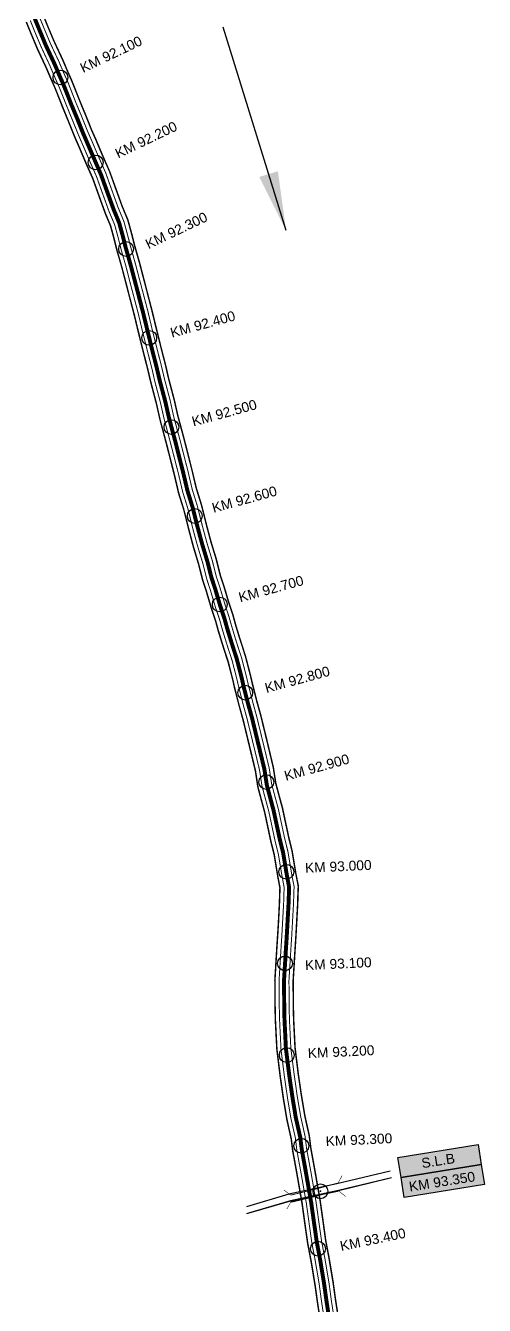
# Model space of a CAD drawing. Header units: inches. Extents: x 85036 to 260440, y 1649183 to 1742360.
# Drawn here: x 94257 to 94722, y 1650543 to 1651840 of the extents above; entities that cross this region are included whole.
import ezdxf

# ---------------------------------------------------------------- set-up
doc = ezdxf.new("R2010")
doc.units = ezdxf.units.IN
doc.header["$MEASUREMENT"] = 0
doc.header["$PDMODE"] = 32
doc.header["$PDSIZE"] = 15
for name, color, linetype in [('bed with', 5, 'Continuous'), ('chainage', 7, 'Continuous'), ('laying', 4, 'Continuous'), ('lining', 4, 'Continuous'), ('ROAD', 6, 'Continuous'), ('SLB', 11, 'Continuous'), ('Stu coo', 3, 'Continuous'), ('V', 6, 'Continuous'), ('ZSTU', 7, 'Continuous')]:
    doc.layers.add(name, color=color, linetype=linetype)
doc.styles.get("Standard").update_dxf_attribs({"font": 'arial.ttf'})
doc.dimstyles.get("Standard").update_dxf_attribs({"dimtxt": 0.18, "dimasz": 0.18, "dimexe": 0.18, "dimexo": 0.0625, "dimgap": 0.09, "dimtad": 0, "dimtih": 1, "dimtoh": 1, "dimdec": 4, "dimzin": 0, "dimdsep": 46, "dimtxsty": 'Standard', "dimcen": 0.09, "dimadec": 0, "dimazin": 0, "dimtfac": 1, "dimtdec": 4, "dimtofl": 0, "dimtmove": 0, "dimatfit": 3, "dimfxl": 1, "dimtolj": 1, "dimtzin": 0, "dimarcsym": 0})

# ---------------------------------------------------------------- blocks, each defined once
blk = doc.blocks.new('FGDFGDFG6YURT')
at = {"layer": 'ROAD', "color": 1, "linetype": 'Continuous', "lineweight": 25}
for points in [[(386103.53, 1482907.42, 0), (386134.49, 1482913.05, 0), (386162.33, 1482917.43, 0), (386187.04, 1482923.15, 0)], [(386104.35, 1482907.67, 0), (386135.27, 1482913.29, 0), (386163.2, 1482917.69, 0), (386188.04, 1482923.43, 0)], [(386104.24, 1482903.53, 0), (386135.16, 1482909.15, 0), (386163.09, 1482913.55, 0), (386187.93, 1482919.3, 0)]]:
    blk.add_polyline3d(points, dxfattribs=at)
at = {"layer": 'SLB'}
for points, const_width in [([(386161.82, 1482917.9), (386162.17, 1482917.94), (386164.81, 1482922)], 0.3), ([(386134.59, 1482913.4), (386134.24, 1482913.41), (386130.63, 1482916.64)], 0.3), ([(386134.59, 1482913.4), (386148.24, 1482915.45), (386161.82, 1482917.9)], 0.5), ([(386161.88, 1482914.05), (386148.3, 1482911.6), (386134.8, 1482908.74)], 0.5), ([(386161.99, 1482918.19), (386148.41, 1482915.73), (386134.91, 1482912.87)], 0.5), ([(386161.88, 1482914.05), (386162.23, 1482914.04), (386165.93, 1482910.93)], 0.3), ([(386134.8, 1482908.74), (386134.45, 1482908.69), (386131.94, 1482904.55)], 0.3)]:
    blk.add_lwpolyline(points, dxfattribs=dict(at, const_width=const_width))

msp = doc.modelspace()

# ---------------------------------------------------------------- hatches: boundary and pattern name
at = {"layer": 'ZSTU'}
h = msp.add_hatch(color=135, dxfattribs=at)
h.set_gradient(color1=(141, 177, 78), color2=(107, 135, 59), one_color=1, tint=0.38, name='CYLINDER')
h.paths.add_polyline_path([(94718.6, 1650685.5), (94715.4, 1650705.7), (94634.2, 1650692.6), (94637.4, 1650672.4)])
h.paths.add_polyline_path([(94656.8, 1650678.6), (94695.7, 1650684.8), (94693.2, 1650700.1), (94654.4, 1650694)], flags=24)
h = msp.add_hatch(color=252, dxfattribs=at)
h.set_gradient(color1=(167, 88, 159), color2=(127, 67, 121), one_color=1, tint=0.38, name='CYLINDER')
h.paths.add_polyline_path([(94721.8, 1650665.3), (94718.6, 1650685.5), (94637.4, 1650672.4), (94640.6, 1650652.2)])
h.paths.add_polyline_path([(94644.2, 1650655), (94716, 1650666.4), (94713.6, 1650681.6), (94641.8, 1650670.2)], flags=24)

# ---------------------------------------------------------------- linework, layer by layer
at = {"color": 0}
for p in [(94292.2, 1651787.2), (94327.9, 1651701.1), (94358.8, 1651613.4), (94382.2, 1651523.3), (94404.7, 1651432.9), (94428.4, 1651342.8), (94453.7, 1651253.1), (94479.5, 1651163.7), (94500.9, 1651073.1), (94521.1, 1650982.2), (94519.8, 1650889.4), (94521.6, 1650796.4), (94536.3, 1650704.5)]:
    msp.add_point(p, dxfattribs=at)
at = {"color": 2}
msp.add_point((94555.7, 1650658.4), dxfattribs=at)
msp.add_point((94553.2, 1650600.2))
at = {"layer": 'bed with', "color": 1, "const_width": 1}
for points in [[(94257.4, 1651843.3), (94261.8, 1651832.6), (94268.6, 1651816.2), (94277.2, 1651797.8), (94282.4, 1651785.7), (94286.7, 1651776.1), (94294.6, 1651756), (94300, 1651743), (94306.6, 1651726.5), (94310.9, 1651716.7), (94317.5, 1651701.1), (94324.6, 1651685.1), (94329.5, 1651671.5), (94337.3, 1651649.8), (94342.8, 1651636.7), (94346.3, 1651623.8), (94349, 1651612.9), (94354.4, 1651594.2), (94358.5, 1651578.3), (94361.5, 1651566.9), (94366.7, 1651546.9), (94370.4, 1651531.4), (94375.6, 1651510.4), (94380.7, 1651490.4), (94383.4, 1651478.8), (94389.3, 1651456.4), (94393, 1651440.1), (94399.5, 1651415.6), (94407.3, 1651384.9), (94411.8, 1651365.7), (94417, 1651349.3), (94422.3, 1651328.1), (94426.7, 1651311.5), (94432.1, 1651293.6), (94436.1, 1651277.6), (94440, 1651265.9), (94444.9, 1651249.2), (94449.2, 1651236.5), (94452.1, 1651225.8), (94455.9, 1651213.6), (94458.7, 1651204.7), (94461.8, 1651195.3), (94466.6, 1651177), (94468.5, 1651168.3), (94473.1, 1651150.6), (94477.2, 1651135.6), (94483.7, 1651108.7), (94489.6, 1651084.3), (94492.1, 1651067.9), (94499, 1651042.2), (94505.2, 1651013), (94508.6, 1650999.5), (94511.8, 1650980.3)], [(94275, 1651850.6), (94279.3, 1651839.8), (94286, 1651823.9), (94294.6, 1651805.6), (94299.8, 1651793.3), (94304.2, 1651783.4), (94312.2, 1651763.1), (94317.6, 1651750.2), (94324.1, 1651733.8), (94328.4, 1651724.3), (94335, 1651708.6), (94342.2, 1651692.1), (94347.4, 1651677.9), (94355, 1651656.7), (94360.8, 1651642.9), (94364.7, 1651628.6), (94367.4, 1651617.8), (94372.7, 1651599.2), (94376.9, 1651583.1), (94379.8, 1651571.7), (94385.1, 1651551.5), (94388.9, 1651535.9), (94394, 1651515), (94399.2, 1651494.9), (94401.8, 1651483.3), (94407.7, 1651460.9), (94411.4, 1651444.6), (94417.9, 1651420.4), (94425.7, 1651389.5), (94430.2, 1651370.8), (94435.3, 1651354.4), (94440.7, 1651332.8), (94445, 1651316.7), (94450.5, 1651298.7), (94454.4, 1651282.9), (94458.2, 1651271.5), (94463.1, 1651254.9), (94467.4, 1651242), (94470.4, 1651231.1), (94474, 1651219.3), (94476.8, 1651210.5), (94480, 1651200.6), (94485, 1651181.4), (94487, 1651172.8), (94491.4, 1651155.4), (94495.6, 1651140.3), (94502.2, 1651113.2), (94508.2, 1651088), (94510.7, 1651071.8), (94517.5, 1651046.7), (94523.8, 1651017.2), (94527.2, 1651003.4), (94530.5, 1650983.5)], [(94530.5, 1650983.5), (94531, 1650980.3), (94533.5, 1650967.6), (94533.2, 1650959.1), (94533.1, 1650958.3), (94532.9, 1650949.7), (94531.7, 1650928), (94531, 1650915.3), (94530.3, 1650904.6), (94528.3, 1650872), (94528.5, 1650844.8), (94528.8, 1650832.3), (94530.2, 1650804), (94533.4, 1650777.9), (94536.6, 1650756), (94540.1, 1650735), (94544.6, 1650715), (94546.2, 1650702.1), (94550.5, 1650678.5), (94555.7, 1650648.6), (94559.2, 1650623.7), (94561.2, 1650608.9), (94564.8, 1650590.1), (94568.8, 1650566.1), (94571.2, 1650548.7), (94574.3, 1650528.7)], [(94511.8, 1650980.3), (94512.3, 1650976.9), (94514.4, 1650966.1), (94514.2, 1650960.2), (94514.2, 1650959.4), (94513.9, 1650950.5), (94512.8, 1650929), (94512, 1650916.5), (94511.3, 1650905.8), (94509.3, 1650872.5), (94509.5, 1650844.5), (94509.8, 1650831.6), (94511.3, 1650802.4), (94514.6, 1650775.4), (94517.8, 1650753.1), (94521.4, 1650731.3), (94525.8, 1650711.7), (94527.4, 1650699.2), (94531.8, 1650675.1), (94536.9, 1650645.7), (94540.3, 1650621), (94542.5, 1650605.8), (94546.1, 1650586.8), (94550, 1650563.3), (94552.4, 1650546), (94555.5, 1650525.8)]]:
    msp.add_lwpolyline(points, dxfattribs=at)
at = {"layer": 'bed with', "const_width": 1}
for points in [[(94261.6, 1651845.1), (94265.9, 1651834.3), (94272.8, 1651818), (94281.3, 1651799.7), (94286.5, 1651787.5), (94290.8, 1651777.8), (94298.8, 1651757.7), (94304.1, 1651744.7), (94310.8, 1651728.2), (94315, 1651718.5), (94321.7, 1651702.9), (94328.8, 1651686.8), (94333.7, 1651673), (94341.5, 1651651.4), (94347.1, 1651638.1), (94350.7, 1651625), (94353.4, 1651614), (94358.7, 1651595.4), (94362.8, 1651579.4), (94365.8, 1651568), (94371.1, 1651548), (94374.8, 1651532.4), (94380, 1651511.5), (94385.1, 1651491.4), (94387.7, 1651479.9), (94393.6, 1651457.5), (94397.3, 1651441.1), (94403.8, 1651416.7), (94411.7, 1651386), (94416.2, 1651366.9), (94421.3, 1651350.5), (94426.6, 1651329.2), (94431.1, 1651312.7), (94436.5, 1651294.8), (94440.5, 1651278.9), (94444.3, 1651267.2), (94449.2, 1651250.6), (94453.5, 1651237.8), (94456.5, 1651227.1), (94460.2, 1651214.9), (94463, 1651206.1), (94466.1, 1651196.6), (94470.9, 1651178), (94472.9, 1651169.4), (94477.4, 1651151.7), (94481.5, 1651136.7), (94488.1, 1651109.8), (94494, 1651085.2), (94496.5, 1651068.9), (94503.4, 1651043.3), (94509.6, 1651014), (94513, 1651000.4), (94516.2, 1650981)], [(94270.8, 1651848.9), (94275.2, 1651838.1), (94281.9, 1651822), (94290.5, 1651803.8), (94295.7, 1651791.5), (94300.1, 1651781.7), (94308, 1651761.4), (94313.4, 1651748.5), (94320, 1651732.1), (94324.2, 1651722.5), (94330.9, 1651706.8), (94338.1, 1651690.5), (94343.1, 1651676.4), (94350.8, 1651655.1), (94356.5, 1651641.4), (94360.3, 1651627.5), (94363.1, 1651616.6), (94368.3, 1651598), (94372.5, 1651581.9), (94375.5, 1651570.6), (94380.8, 1651550.4), (94384.5, 1651534.8), (94389.7, 1651513.9), (94394.8, 1651493.8), (94397.5, 1651482.3), (94403.4, 1651459.9), (94407, 1651443.5), (94413.5, 1651419.3), (94421.4, 1651388.4), (94425.8, 1651369.6), (94430.9, 1651353.2), (94436.3, 1651331.7), (94440.7, 1651315.5), (94446.1, 1651297.5), (94450.1, 1651281.7), (94453.9, 1651270.2), (94458.8, 1651253.6), (94463, 1651240.7), (94466.1, 1651229.9), (94469.7, 1651217.9), (94472.5, 1651209.1), (94475.7, 1651199.4), (94480.6, 1651180.4), (94482.6, 1651171.7), (94487.1, 1651154.3), (94491.2, 1651139.2), (94497.8, 1651112.1), (94503.8, 1651087.1), (94506.3, 1651070.9), (94513.1, 1651045.6), (94519.4, 1651016.2), (94522.8, 1651002.5), (94526, 1650983.1)], [(94526, 1650983.1), (94526.6, 1650979.5), (94529, 1650967.3), (94528.7, 1650959.4), (94528.7, 1650958.6), (94528.4, 1650949.9), (94527.2, 1650928.2), (94526.5, 1650915.6), (94525.8, 1650904.9), (94523.8, 1650872.1), (94524, 1650844.7), (94524.3, 1650832.1), (94525.7, 1650803.6), (94529, 1650777.3), (94532.1, 1650755.3), (94535.7, 1650734.1), (94540.1, 1650714.2), (94541.7, 1650701.4), (94546.1, 1650677.7), (94551.2, 1650647.9), (94554.7, 1650623), (94556.8, 1650608.2), (94560.4, 1650589.3), (94564.4, 1650565.4), (94566.7, 1650548.1), (94569.8, 1650528)], [(94516.2, 1650981), (94516.8, 1650977.7), (94518.9, 1650966.5), (94518.7, 1650960), (94518.7, 1650959.2), (94518.4, 1650950.3), (94517.2, 1650928.8), (94516.5, 1650916.2), (94515.8, 1650905.6), (94513.8, 1650872.4), (94514, 1650844.6), (94514.3, 1650831.7), (94515.7, 1650802.7), (94519, 1650776), (94522.2, 1650753.8), (94525.8, 1650732.2), (94530.3, 1650712.5), (94531.8, 1650699.9), (94536.2, 1650675.9), (94541.4, 1650646.4), (94544.8, 1650621.7), (94546.9, 1650606.6), (94550.5, 1650587.6), (94554.5, 1650563.9), (94556.8, 1650546.6), (94559.9, 1650526.5)]]:
    msp.add_lwpolyline(points, dxfattribs=at)
at = {"layer": 'lining', "const_width": 1}
for points in [[(94257.9, 1651843.5), (94262.2, 1651832.8), (94269.1, 1651816.4), (94277.7, 1651798), (94282.9, 1651785.9), (94287.1, 1651776.3), (94295.1, 1651756.2), (94300.4, 1651743.2), (94307.1, 1651726.7), (94311.4, 1651716.9), (94318, 1651701.3), (94325.1, 1651685.3), (94330, 1651671.6), (94337.8, 1651650), (94343.3, 1651636.8), (94346.8, 1651623.9), (94349.5, 1651613), (94354.8, 1651594.3), (94359, 1651578.4), (94361.9, 1651567), (94367.2, 1651547), (94370.9, 1651531.5), (94376.1, 1651510.5), (94381.2, 1651490.5), (94383.9, 1651478.9), (94389.8, 1651456.5), (94393.4, 1651440.2), (94400, 1651415.7), (94407.8, 1651385.1), (94412.3, 1651365.9), (94417.4, 1651349.4), (94422.8, 1651328.2), (94427.2, 1651311.6), (94432.6, 1651293.7), (94436.6, 1651277.8), (94440.5, 1651266), (94445.4, 1651249.4), (94449.7, 1651236.6), (94452.6, 1651226), (94456.4, 1651213.7), (94459.2, 1651204.8), (94462.3, 1651195.5), (94467, 1651177.1), (94469, 1651168.4), (94473.5, 1651150.7), (94477.7, 1651135.7), (94484.2, 1651108.9), (94490.1, 1651084.4), (94492.6, 1651068), (94499.5, 1651042.3), (94505.7, 1651013.1), (94509.1, 1650999.6), (94512.2, 1650980.5)], [(94274.5, 1651850.4), (94278.9, 1651839.6), (94285.6, 1651823.7), (94294.1, 1651805.4), (94299.4, 1651793.1), (94303.7, 1651783.2), (94311.8, 1651762.9), (94317.1, 1651750), (94323.7, 1651733.6), (94327.9, 1651724.1), (94334.5, 1651708.4), (94341.8, 1651692), (94346.9, 1651677.7), (94354.6, 1651656.5), (94360.3, 1651642.7), (94364.2, 1651628.5), (94366.9, 1651617.6), (94372.2, 1651599.1), (94376.4, 1651582.9), (94379.4, 1651571.6), (94384.6, 1651551.4), (94388.4, 1651535.7), (94393.6, 1651514.9), (94398.7, 1651494.7), (94401.3, 1651483.2), (94407.2, 1651460.8), (94410.9, 1651444.5), (94417.4, 1651420.3), (94425.3, 1651389.4), (94429.7, 1651370.6), (94434.8, 1651354.3), (94440.2, 1651332.7), (94444.5, 1651316.6), (94450, 1651298.5), (94453.9, 1651282.8), (94457.7, 1651271.4), (94462.6, 1651254.8), (94466.9, 1651241.9), (94469.9, 1651231), (94473.5, 1651219.1), (94476.4, 1651210.4), (94479.5, 1651200.5), (94484.5, 1651181.3), (94486.5, 1651172.6), (94490.9, 1651155.3), (94495.1, 1651140.2), (94501.7, 1651113.1), (94507.7, 1651087.9), (94510.2, 1651071.7), (94517, 1651046.5), (94523.3, 1651017.1), (94526.7, 1651003.3), (94530, 1650983.4)], [(94530, 1650983.4), (94530.6, 1650980.2), (94533, 1650967.6), (94532.7, 1650959.1), (94532.6, 1650958.3), (94532.4, 1650949.7), (94531.2, 1650928), (94530.5, 1650915.4), (94529.8, 1650904.7), (94527.8, 1650872), (94528, 1650844.8), (94528.3, 1650832.2), (94529.7, 1650803.9), (94532.9, 1650777.8), (94536.1, 1650755.9), (94539.6, 1650734.9), (94544.1, 1650714.9), (94545.7, 1650702), (94550, 1650678.4), (94555.2, 1650648.5), (94558.7, 1650623.6), (94560.7, 1650608.9), (94564.3, 1650590), (94568.3, 1650566), (94570.7, 1650548.6), (94573.8, 1650528.6)], [(94512.2, 1650980.5), (94512.8, 1650977), (94514.9, 1650966.2), (94514.7, 1650960.2), (94514.7, 1650959.4), (94514.4, 1650950.5), (94513.3, 1650929), (94512.5, 1650916.5), (94511.8, 1650905.8), (94509.8, 1650872.5), (94510, 1650844.5), (94510.3, 1650831.6), (94511.8, 1650802.4), (94515.1, 1650775.4), (94518.3, 1650753.2), (94521.9, 1650731.4), (94526.3, 1650711.8), (94527.9, 1650699.3), (94532.3, 1650675.2), (94537.4, 1650645.8), (94540.8, 1650621.1), (94543, 1650605.9), (94546.6, 1650586.9), (94550.5, 1650563.3), (94552.9, 1650546.1), (94556, 1650525.9)]]:
    msp.add_lwpolyline(points, dxfattribs=at)
at = {"layer": 'V', "color": 1, "const_width": 4}
for points in [[(94266.2, 1651847), (94270.6, 1651836.2), (94277.3, 1651820), (94285.9, 1651801.7), (94291.1, 1651789.5), (94295.4, 1651779.7), (94303.4, 1651759.5), (94308.8, 1651746.6), (94315.4, 1651730.2), (94319.6, 1651720.5), (94326.3, 1651704.9), (94333.4, 1651688.6), (94338.4, 1651674.7), (94346.2, 1651653.3), (94351.8, 1651639.8), (94355.5, 1651626.2), (94358.2, 1651615.3), (94363.5, 1651596.7), (94367.7, 1651580.7), (94370.7, 1651569.3), (94375.9, 1651549.2), (94379.7, 1651533.6), (94384.8, 1651512.7), (94389.9, 1651492.6), (94392.6, 1651481.1), (94398.5, 1651458.7), (94402.2, 1651442.3), (94408.7, 1651418), (94416.5, 1651387.2), (94421, 1651368.2), (94426.1, 1651351.8), (94431.5, 1651330.4), (94435.9, 1651314.1), (94441.3, 1651296.1), (94445.3, 1651280.3), (94449.1, 1651268.7), (94454, 1651252.1), (94458.3, 1651239.3), (94461.3, 1651228.5), (94465, 1651216.4), (94467.8, 1651207.6), (94470.9, 1651198), (94475.8, 1651179.2), (94477.7, 1651170.5), (94482.2, 1651153), (94486.4, 1651138), (94492.9, 1651111), (94498.9, 1651086.2), (94501.4, 1651069.9), (94508.2, 1651044.4), (94514.5, 1651015.1), (94517.9, 1651001.5), (94521.1, 1650982)], [(94521.1, 1650982), (94521.7, 1650978.6), (94523.9, 1650966.9), (94523.7, 1650959.7), (94523.7, 1650958.9), (94523.4, 1650950.1), (94522.2, 1650928.5), (94521.5, 1650915.9), (94520.8, 1650905.2), (94518.8, 1650872.3), (94519, 1650844.7), (94519.3, 1650831.9), (94520.7, 1650803.2), (94524, 1650776.6), (94527.2, 1650754.6), (94530.7, 1650733.1), (94535.2, 1650713.3), (94536.8, 1650700.7), (94541.1, 1650676.8), (94546.3, 1650647.1), (94549.8, 1650622.4), (94551.9, 1650607.4), (94555.5, 1650588.5), (94559.4, 1650564.7), (94561.8, 1650547.3), (94564.9, 1650527.3)]]:
    msp.add_lwpolyline(points, dxfattribs=at)
at = {"layer": 'ZSTU', "color": 135}
msp.add_lwpolyline([(94634.2, 1650692.6), (94715.4, 1650705.7), (94718.6, 1650685.5), (94637.4, 1650672.4)], close=True, dxfattribs=at)
at = {"layer": 'ZSTU', "color": 252}
msp.add_lwpolyline([(94637.4, 1650672.4), (94718.6, 1650685.5), (94721.8, 1650665.3), (94640.6, 1650652.2)], close=True, dxfattribs=at)

# ---------------------------------------------------------------- block references
at = {"layer": 'laying', "color": 1, "linetype": 'ByBlock', "xscale": 1.760345254482541, "yscale": 1.760345254505864, "zscale": 1.760345254585044, "rotation": 183.2353142980289}
msp.add_blockref('FGDFGDFG6YURT', (625895.6, 4295299.3), dxfattribs=at)

# ---------------------------------------------------------------- texts
at = {"layer": 'chainage', "color": 0}
for s, rotation, p in [('KM 92.100', 25.5857, (94315.2, 1651791.6)), ('KM 92.200', 25.5857, (94350.7, 1651705)), ('KM 92.300', 25.5857, (94381.4, 1651613.1)), ('KM 92.400', 15.3846, (94405.2, 1651523.4)), ('KM 92.500', 15.3846, (94427, 1651433.5)), ('KM 92.600', 15.3846, (94447.4, 1651345.9)), ('KM 92.700', 15.3846, (94474.4, 1651255.2)), ('KM 92.800', 15.3846, (94501, 1651163.3)), ('KM 92.900', 15.3846, (94520.7, 1651074.3)), ('KM 93.000', 2.7272, (94540.3, 1650981.1)), ('KM 93.100', 2.7272, (94540.3, 1650882.5)), ('KM 93.200', 2.7272, (94543.1, 1650793.3)), ('KM 93.300', 2.7272, (94561.2, 1650704.1)), ('KM 93.400', 11.7226, (94576.7, 1650597.8))]:
    msp.add_text(s, height=10, rotation=rotation, dxfattribs=at).set_placement(p)
at = {"layer": 'Stu coo', "color": 0}
for s, p in [('S.L.B', (94658.9, 1650681.8)), ('KM 93.350', (94646.3, 1650658.1))]:
    msp.add_text(s, height=10, rotation=9.0101, dxfattribs=at).set_placement(p)

# ---------------------------------------------------------------- leaders
at = {"layer": 'chainage', "color": 1}
msp.add_leader([(94520.9, 1651632), (94457.1, 1651838.2)], dimstyle='Standard', override={"dimasz": 60, "dimgap": 0.09, "dimtad": 0}, dxfattribs=at)

doc.saveas('drawing.dxf')
